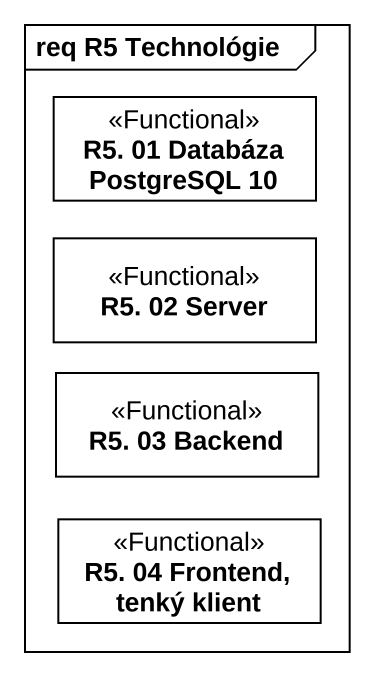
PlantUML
@startuml
mainframe req R5 Technológie
hide circle
hide empty members
class "R5. 01 Databáza PostgreSQL 10" as R5_01_Databáza_PostgreSQL_10 <<Functional>>
class "R5. 02 Server" as R5_02_Server <<Functional>>
class "R5. 03 Backend" as R5_03_Backend <<Functional>>
class "R5. 04 Frontend, tenký klient" as R5_04_Frontend_tenký_klient <<Functional>>
@enduml
